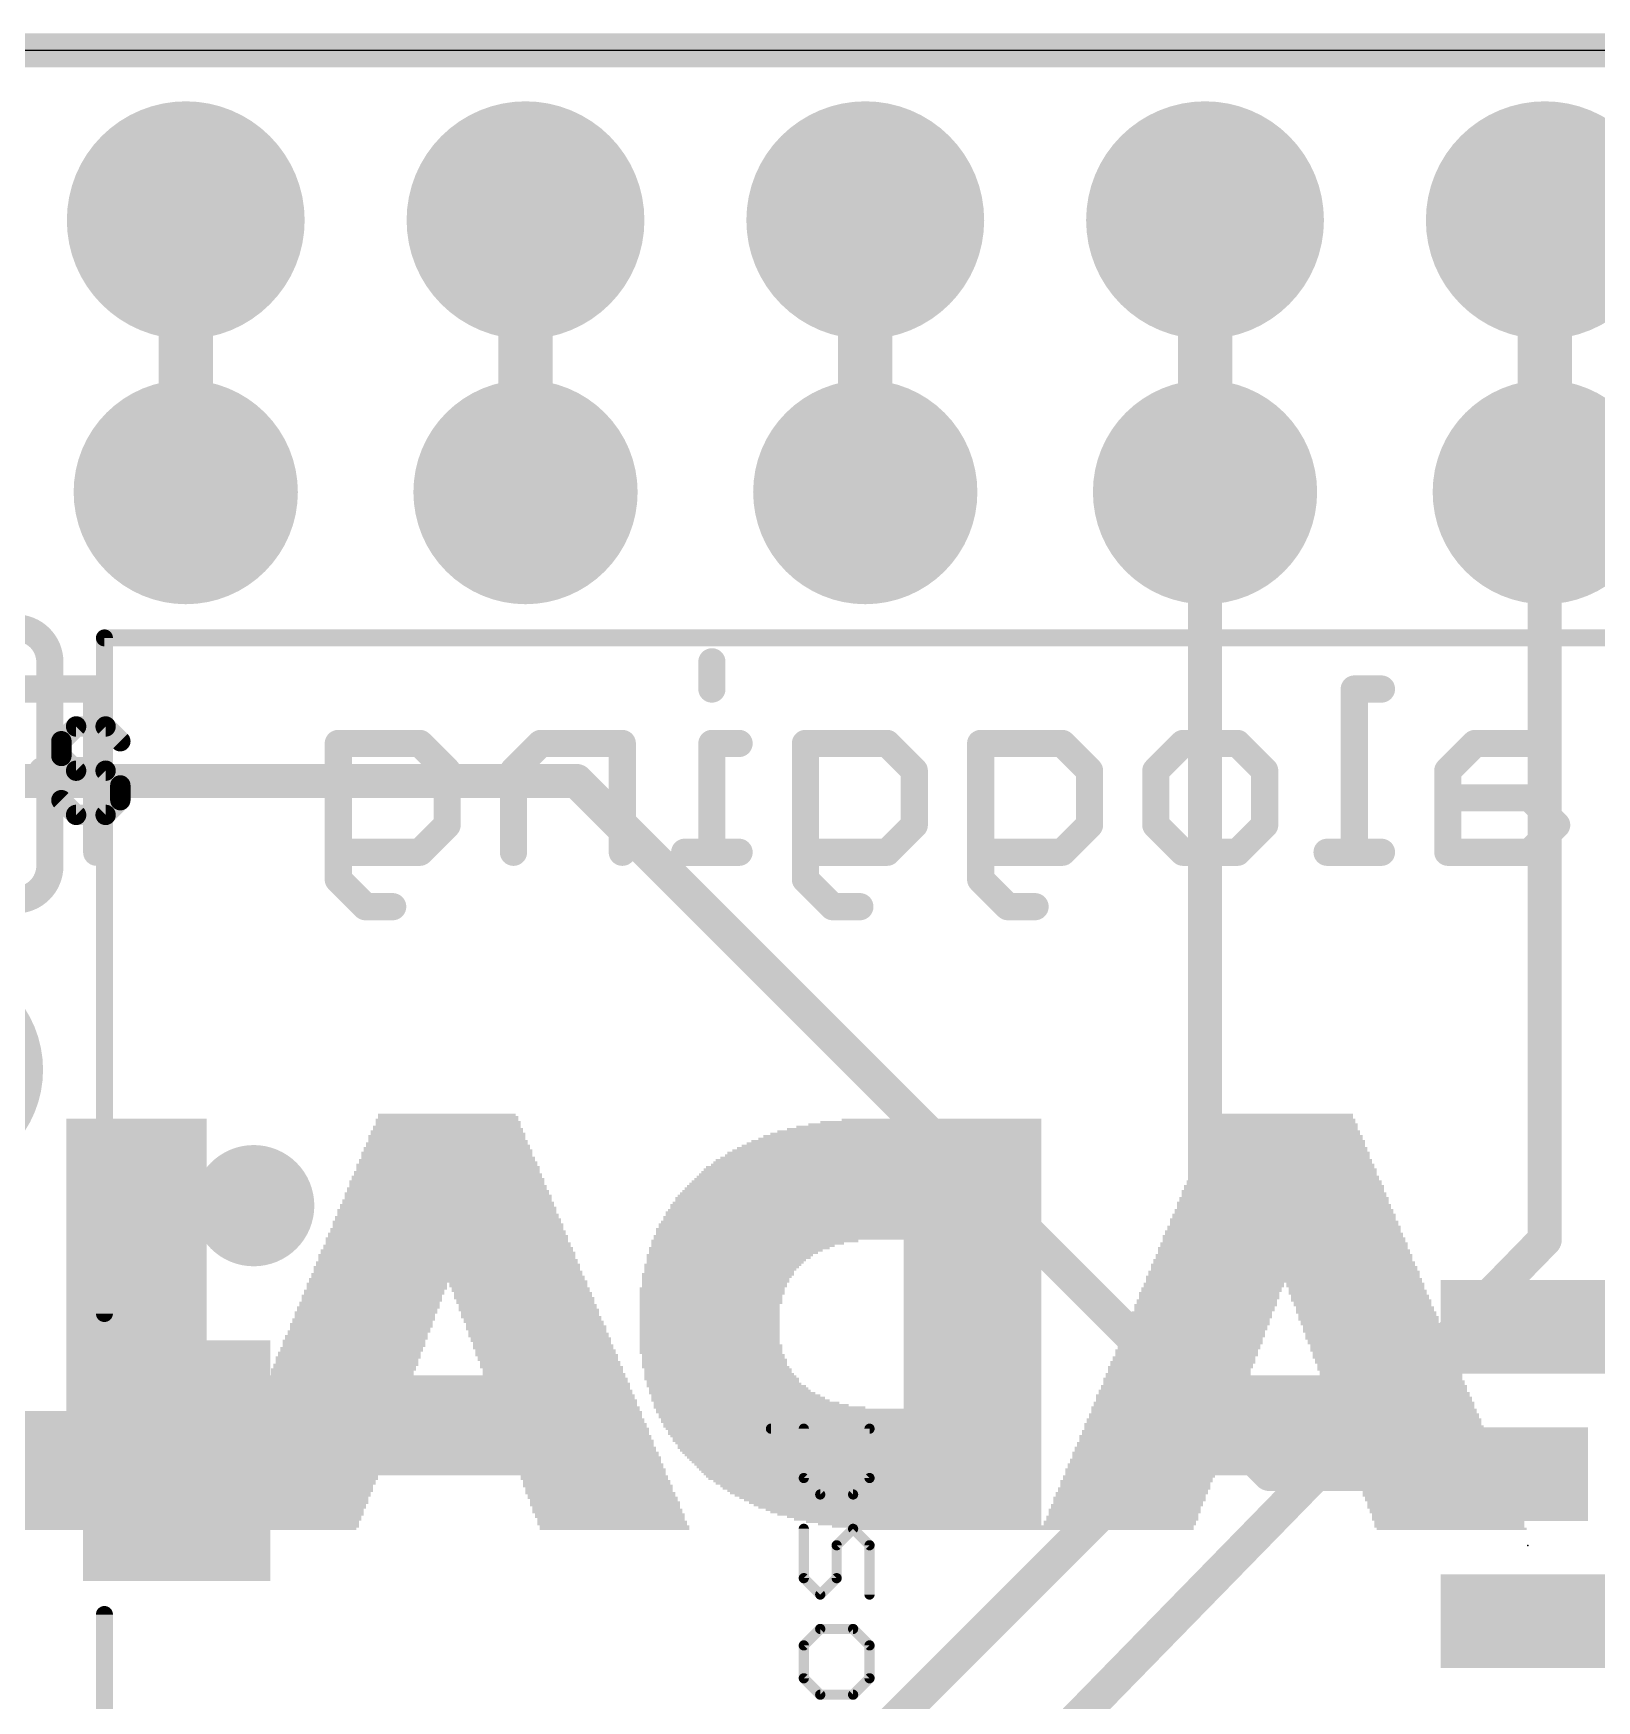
# Model space of a CAD drawing. Extents: x -0.1 to 50.9, y -0.1 to 23.
# Drawn here: x 33.15 to 44.84, y 10.52 to 22.99 of the extents above; entities that cross this region are included whole.
import ezdxf

# ---------------------------------------------------------------- set-up
doc = ezdxf.new("R2010")
doc.units = 0
for name, color, linetype in [('1', 12, 'CONTINUOUS'), ('16', 132, 'CONTINUOUS'), ('17', 110, 'CONTINUOUS'), ('18', 110, 'CONTINUOUS'), ('20', 53, 'CONTINUOUS'), ('21', 40, 'CONTINUOUS'), ('22', 6, 'CONTINUOUS'), ('24', 53, 'CONTINUOUS'), ('25', 253, 'CONTINUOUS'), ('27', 253, 'CONTINUOUS')]:
    doc.layers.add(name, color=color, linetype=linetype)

# ---------------------------------------------------------------- blocks, each defined once
blk = doc.blocks.new('ROUNDP')
at = {"const_width": 0.5}
blk.add_lwpolyline([(0, -0.25, 1), (0, 0.25, 1), (0, -0.25)], format="xyb", dxfattribs=at)
blk = doc.blocks.new('RECT')
blk.add_solid([(-0.5, -0.5), (0.5, -0.5), (-0.5, 0.5), (0.5, 0.5)])
blk = doc.blocks.new('ROUNDV')
at = {"const_width": 0.5}
blk.add_lwpolyline([(0, -0.25, 1), (0, 0.25, 1), (0, -0.25)], format="xyb", dxfattribs=at)

msp = doc.modelspace()

# ---------------------------------------------------------------- linework, layer by layer
at = {"layer": '1'}
for points, const_width in [([(50.8, 22.86), (0, 22.86)], 0.254), ([(34.29, 19.558), (34.29, 21.59)], 0.4064), ([(36.83, 19.558), (36.83, 21.59)], 0.4064), ([(39.37, 19.558), (39.37, 21.59)], 0.4064), ([(41.91, 19.558), (41.91, 21.59)], 0.4064), ([(44.45, 19.558), (44.45, 21.59)], 0.4064), ([(37.211, 17.399), (32.512, 17.399)], 0.254), ([(42.392, 12.218), (37.211, 17.399)], 0.254), ([(44.022, 12.218), (42.392, 12.218)], 0.254), ([(47.948, 11.118), (44.422, 11.118)], 0.254)]:
    msp.add_lwpolyline(points, dxfattribs=dict(at, const_width=const_width))
for points, const_width in [([(34.3916, 21.59, 1), (34.1884, 21.59)], 0.2032), ([(36.9316, 21.59, 1), (36.7284, 21.59)], 0.2032), ([(39.4716, 21.59, 1), (39.2684, 21.59)], 0.2032), ([(42.0116, 21.59, 1), (41.8084, 21.59)], 0.2032), ([(44.5516, 21.59, 1), (44.3484, 21.59)], 0.2032), ([(34.1884, 19.558, 1), (34.3916, 19.558)], 0.2032), ([(36.7284, 19.558, 1), (36.9316, 19.558)], 0.2032), ([(39.2684, 19.558, 1), (39.4716, 19.558)], 0.2032), ([(41.8084, 19.558, 1), (42.0116, 19.558)], 0.2032), ([(44.3484, 19.558, 1), (44.5516, 19.558)], 0.2032), ([(37.2559, 17.4439, 1), (37.1661, 17.3541)], 0.127), ([(37.211, 17.3355, 1), (37.211, 17.4625)], 0.127), ([(42.392, 12.2815, 1), (42.392, 12.1545)], 0.127), ([(44.022, 12.1545, 1), (44.022, 12.2815)], 0.127), ([(42.3471, 12.1731, 1), (42.4369, 12.2629)], 0.127), ([(44.422, 11.1815, 1), (44.422, 11.0545)], 0.127)]:
    msp.add_lwpolyline(points, format="xyb", dxfattribs=dict(at, const_width=const_width))
at = {"layer": '16', "const_width": 0.254}
for points in [[(50.8, 22.86), (0, 22.86)], [(41.91, 12.7), (41.91, 21.59)], [(44.45, 13.97), (44.45, 21.59)], [(39.116, 8.509), (44.45, 13.97)], [(38.862, 9.652), (41.91, 12.7)]]:
    msp.add_lwpolyline(points, dxfattribs=at)
at = {"layer": '16', "const_width": 0.127}
for points in [[(41.9735, 21.59, 1), (41.8465, 21.59)], [(44.5135, 21.59, 1), (44.3865, 21.59)], [(44.4954, 13.9256, 1), (44.4046, 14.0144)], [(44.3865, 13.97, 1), (44.5135, 13.97)], [(41.8465, 12.7, 1), (41.9735, 12.7)], [(41.9549, 12.6551, 1), (41.8651, 12.7449)]]:
    msp.add_lwpolyline(points, format="xyb", dxfattribs=at)
at = {"layer": '20'}
msp.add_line((48.26, 22.86), (2.54, 22.86), dxfattribs=at)
at = {"layer": '21'}
for points, const_width in [([(33.274, 18.288, 0.4142), (33.02, 18.542)], 0.2032), ([(33.7138, 18.468, 1), (33.6502, 18.468)], 0.0635), ([(33.682, 18.4997, 1), (33.682, 18.4363)], 0.0635), ([(33.3248, 18.288, 1), (33.2232, 18.288)], 0.1016), ([(33.2232, 18.288, 1), (33.3248, 18.288)], 0.1016), ([(33.02, 16.51, 0.4142), (33.274, 16.764)], 0.2032), ([(33.3248, 16.764, 1), (33.2232, 16.764)], 0.1016), ([(33.2232, 16.764, 1), (33.3248, 16.764)], 0.1016), ([(33.6502, 13.418, 1), (33.7138, 13.418)], 0.0635), ([(33.7138, 11.168, 1), (33.6502, 11.168)], 0.0635)]:
    msp.add_lwpolyline(points, format="xyb", dxfattribs=dict(at, const_width=const_width))
for points, const_width in [([(33.682, 13.418), (33.682, 18.468)], 0.127), ([(33.682, 18.468), (47.032, 18.468)], 0.127), ([(33.274, 16.764), (33.274, 18.288)], 0.2032), ([(33.682, 7.468), (33.682, 11.168)], 0.127)]:
    msp.add_lwpolyline(points, dxfattribs=dict(at, const_width=const_width))
at = {"layer": '22', "const_width": 0.2032}
for points in [[(38.2234, 18.2892), (38.2234, 18.0858)], [(33.6244, 18.0858), (32.8109, 18.0858)], [(33.6244, 16.8656), (33.6244, 18.0858)], [(43.2291, 18.0858), (43.0257, 18.0858)], [(43.0257, 18.0858), (43.0257, 16.8656)], [(35.4304, 16.6622), (35.4304, 17.6791)], [(35.4304, 17.6791), (36.0405, 17.6791)], [(36.0405, 17.6791), (36.2439, 17.4757)], [(36.9435, 17.6791), (36.7401, 17.4757)], [(37.5536, 17.6791), (36.9435, 17.6791)], [(37.5536, 16.8656), (37.5536, 17.6791)], [(38.4267, 17.6791), (38.2234, 17.6791)], [(38.2234, 17.6791), (38.2234, 16.8656)], [(38.923, 16.6622), (38.923, 17.6791)], [(38.923, 17.6791), (39.5331, 17.6791)], [(39.5331, 17.6791), (39.7365, 17.4757)], [(40.2327, 16.6622), (40.2327, 17.6791)], [(40.2327, 17.6791), (40.8428, 17.6791)], [(40.8428, 17.6791), (41.0462, 17.4757)], [(41.5424, 17.4757), (41.7458, 17.6791)], [(41.7458, 17.6791), (42.1526, 17.6791)], [(42.1526, 17.6791), (42.3559, 17.4757)], [(43.9287, 17.6791), (43.7253, 17.4757)], [(44.3354, 17.6791), (43.9287, 17.6791)], [(33.6244, 17.4757), (33.2177, 17.4757)], [(36.2439, 17.4757), (36.2439, 17.069)], [(36.7401, 17.4757), (36.7401, 16.8656)], [(39.7365, 17.4757), (39.7365, 17.069)], [(41.0462, 17.4757), (41.0462, 17.069)], [(41.5424, 17.069), (41.5424, 17.4757)], [(42.3559, 17.4757), (42.3559, 17.069)], [(43.7253, 17.4757), (43.7253, 16.8656)], [(44.3354, 17.2723), (43.7253, 17.2723)], [(44.5388, 17.069), (44.3354, 17.2723)], [(36.2439, 17.069), (36.0405, 16.8656)], [(39.7365, 17.069), (39.5331, 16.8656)], [(41.0462, 17.069), (40.8428, 16.8656)], [(41.7458, 16.8656), (41.5424, 17.069)], [(42.3559, 17.069), (42.1526, 16.8656)], [(44.3354, 16.8656), (44.5388, 17.069)], [(36.0405, 16.8656), (35.4304, 16.8656)], [(38.4267, 16.8656), (38.02, 16.8656)], [(39.5331, 16.8656), (38.923, 16.8656)], [(40.8428, 16.8656), (40.2327, 16.8656)], [(42.1526, 16.8656), (41.7458, 16.8656)], [(43.2291, 16.8656), (42.8223, 16.8656)], [(43.7253, 16.8656), (44.3354, 16.8656)], [(35.6338, 16.4589), (35.4304, 16.6622)], [(39.1264, 16.4589), (38.923, 16.6622)], [(40.4361, 16.4589), (40.2327, 16.6622)], [(35.8371, 16.4589), (35.6338, 16.4589)], [(39.3297, 16.4589), (39.1264, 16.4589)], [(40.6395, 16.4589), (40.4361, 16.4589)]]:
    msp.add_lwpolyline(points, dxfattribs=at)
at = {"layer": '22', "const_width": 0.1016}
for points in [[(38.2742, 18.2892, 1), (38.1726, 18.2892)], [(33.6752, 18.0858, 1), (33.5736, 18.0858)], [(33.6244, 18.035, 1), (33.6244, 18.1366)], [(38.1726, 18.0858, 1), (38.2742, 18.0858)], [(43.0257, 18.1366, 1), (43.0257, 18.035)], [(43.0765, 18.0858, 1), (42.9749, 18.0858)], [(43.2291, 18.035, 1), (43.2291, 18.1366)], [(35.4812, 17.6791, 1), (35.3796, 17.6791)], [(35.4304, 17.7299, 1), (35.4304, 17.6283)], [(36.0764, 17.715, 1), (36.0046, 17.6432)], [(36.0405, 17.6283, 1), (36.0405, 17.7299)], [(36.9435, 17.7299, 1), (36.9435, 17.6283)], [(36.9794, 17.6432, 1), (36.9076, 17.715)], [(37.6044, 17.6791, 1), (37.5028, 17.6791)], [(37.5536, 17.6283, 1), (37.5536, 17.7299)], [(38.2234, 17.7299, 1), (38.2234, 17.6283)], [(38.2742, 17.6791, 1), (38.1726, 17.6791)], [(38.4267, 17.6283, 1), (38.4267, 17.7299)], [(38.9738, 17.6791, 1), (38.8722, 17.6791)], [(38.923, 17.7299, 1), (38.923, 17.6283)], [(39.569, 17.715, 1), (39.4972, 17.6432)], [(39.5331, 17.6283, 1), (39.5331, 17.7299)], [(40.2835, 17.6791, 1), (40.1819, 17.6791)], [(40.2327, 17.7299, 1), (40.2327, 17.6283)], [(40.8787, 17.715, 1), (40.8069, 17.6432)], [(40.8428, 17.6283, 1), (40.8428, 17.7299)], [(41.7458, 17.7299, 1), (41.7458, 17.6283)], [(41.7817, 17.6432, 1), (41.7099, 17.715)], [(42.1885, 17.715, 1), (42.1166, 17.6432)], [(42.1526, 17.6283, 1), (42.1526, 17.7299)], [(43.9287, 17.7299, 1), (43.9287, 17.6283)], [(43.9646, 17.6432, 1), (43.8928, 17.715)], [(44.3354, 17.6283, 1), (44.3354, 17.7299)], [(33.2177, 17.5265, 1), (33.2177, 17.4249)], [(33.6244, 17.4249, 1), (33.6244, 17.5265)], [(36.2947, 17.4757, 1), (36.1931, 17.4757)], [(36.7909, 17.4757, 1), (36.6893, 17.4757)], [(39.7873, 17.4757, 1), (39.6857, 17.4757)], [(41.097, 17.4757, 1), (40.9954, 17.4757)], [(41.5932, 17.4757, 1), (41.4916, 17.4757)], [(42.4067, 17.4757, 1), (42.3051, 17.4757)], [(43.7761, 17.4757, 1), (43.6745, 17.4757)], [(36.208, 17.4398, 1), (36.2798, 17.5116)], [(36.7042, 17.5116, 1), (36.776, 17.4398)], [(39.7006, 17.4398, 1), (39.7724, 17.5116)], [(41.0103, 17.4398, 1), (41.0821, 17.5116)], [(41.5065, 17.5116, 1), (41.5784, 17.4398)], [(42.32, 17.4398, 1), (42.3918, 17.5116)], [(43.6894, 17.5116, 1), (43.7612, 17.4398)], [(43.7253, 17.3231, 1), (43.7253, 17.2215)], [(44.3713, 17.3083, 1), (44.2995, 17.2364)], [(44.3354, 17.2215, 1), (44.3354, 17.3231)], [(36.1931, 17.069, 1), (36.2947, 17.069)], [(36.2798, 17.0331, 1), (36.208, 17.1049)], [(39.6857, 17.069, 1), (39.7873, 17.069)], [(39.7724, 17.0331, 1), (39.7006, 17.1049)], [(40.9954, 17.069, 1), (41.097, 17.069)], [(41.0821, 17.0331, 1), (41.0103, 17.1049)], [(41.5784, 17.1049, 1), (41.5065, 17.0331)], [(41.4916, 17.069, 1), (41.5932, 17.069)], [(42.3051, 17.069, 1), (42.4067, 17.069)], [(42.3918, 17.0331, 1), (42.32, 17.1049)], [(44.5747, 17.0331, 1), (44.5029, 17.1049)], [(44.5029, 17.0331, 1), (44.5747, 17.1049)], [(35.4304, 16.9164, 1), (35.4304, 16.8148)], [(36.0046, 16.9015, 1), (36.0764, 16.8297)], [(36.0405, 16.8148, 1), (36.0405, 16.9164)], [(38.02, 16.9164, 1), (38.02, 16.8148)], [(38.4267, 16.8148, 1), (38.4267, 16.9164)], [(38.923, 16.9164, 1), (38.923, 16.8148)], [(39.4972, 16.9015, 1), (39.569, 16.8297)], [(39.5331, 16.8148, 1), (39.5331, 16.9164)], [(40.2327, 16.9164, 1), (40.2327, 16.8148)], [(40.8069, 16.9015, 1), (40.8787, 16.8297)], [(40.8428, 16.8148, 1), (40.8428, 16.9164)], [(41.7458, 16.9164, 1), (41.7458, 16.8148)], [(41.7099, 16.8297, 1), (41.7817, 16.9015)], [(42.1166, 16.9015, 1), (42.1885, 16.8297)], [(42.1526, 16.8148, 1), (42.1526, 16.9164)], [(42.8223, 16.9164, 1), (42.8223, 16.8148)], [(43.2291, 16.8148, 1), (43.2291, 16.9164)], [(43.7253, 16.9164, 1), (43.7253, 16.8148)], [(44.2995, 16.9015, 1), (44.3713, 16.8297)], [(44.3354, 16.8148, 1), (44.3354, 16.9164)], [(33.5736, 16.8656, 1), (33.6752, 16.8656)], [(36.6893, 16.8656, 1), (36.7909, 16.8656)], [(37.5028, 16.8656, 1), (37.6044, 16.8656)], [(38.1726, 16.8656, 1), (38.2742, 16.8656)], [(42.9749, 16.8656, 1), (43.0765, 16.8656)], [(43.6745, 16.8656, 1), (43.7761, 16.8656)], [(35.4663, 16.6981, 1), (35.3945, 16.6263)], [(35.3796, 16.6622, 1), (35.4812, 16.6622)], [(38.9589, 16.6981, 1), (38.8871, 16.6263)], [(38.8722, 16.6622, 1), (38.9738, 16.6622)], [(40.2686, 16.6981, 1), (40.1968, 16.6263)], [(40.1819, 16.6622, 1), (40.2835, 16.6622)], [(35.6338, 16.5097, 1), (35.6338, 16.4081)], [(35.5978, 16.4229, 1), (35.6697, 16.4948)], [(35.8371, 16.4081, 1), (35.8371, 16.5097)], [(39.1264, 16.5097, 1), (39.1264, 16.4081)], [(39.0904, 16.4229, 1), (39.1623, 16.4948)], [(39.3297, 16.4081, 1), (39.3297, 16.5097)], [(40.4361, 16.5097, 1), (40.4361, 16.4081)], [(40.4002, 16.4229, 1), (40.472, 16.4948)], [(40.6395, 16.4081, 1), (40.6395, 16.5097)]]:
    msp.add_lwpolyline(points, format="xyb", dxfattribs=at)
at = {"layer": '24'}
msp.add_point((44.323, 11.684), dxfattribs=at)
at = {"layer": '25', "const_width": 0.1524}
for points in [[(33.4704, 17.806), (33.3602, 17.6958)], [(33.6907, 17.806), (33.4704, 17.806)], [(33.8009, 17.6958), (33.6907, 17.806)], [(33.3602, 17.6958), (33.3602, 17.5856)], [(33.3602, 17.5856), (33.4704, 17.4755)], [(33.4704, 17.4755), (33.6907, 17.4755)], [(33.6907, 17.4755), (33.8009, 17.3653)], [(33.4704, 17.145), (33.3602, 17.2552)], [(33.8009, 17.2552), (33.6907, 17.145)], [(33.8009, 17.3653), (33.8009, 17.2552)], [(33.6907, 17.145), (33.4704, 17.145)]]:
    msp.add_lwpolyline(points, dxfattribs=at)
at = {"layer": '25', "const_width": 0.0762}
for points in [[(33.4704, 17.8441, 1), (33.4704, 17.7679)], [(33.4973, 17.779, 1), (33.4435, 17.8329)], [(33.7177, 17.8329, 1), (33.6638, 17.779)], [(33.6907, 17.7679, 1), (33.6907, 17.8441)], [(33.3983, 17.6958, 1), (33.3221, 17.6958)], [(33.3333, 17.7227, 1), (33.3872, 17.6689)], [(33.7739, 17.6689, 1), (33.8278, 17.7227)], [(33.3872, 17.6126, 1), (33.3333, 17.5587)], [(33.3221, 17.5856, 1), (33.3983, 17.5856)], [(33.4704, 17.5136, 1), (33.4704, 17.4374)], [(33.4435, 17.4485, 1), (33.4973, 17.5024)], [(33.7177, 17.5024, 1), (33.6638, 17.4485)], [(33.6907, 17.4374, 1), (33.6907, 17.5136)], [(33.3872, 17.2821, 1), (33.3333, 17.2282)], [(33.839, 17.3653, 1), (33.7628, 17.3653)], [(33.7739, 17.3384, 1), (33.8278, 17.3923)], [(33.8278, 17.2282, 1), (33.7739, 17.2821)], [(33.4704, 17.1831, 1), (33.4704, 17.1069)], [(33.4435, 17.1181, 1), (33.4973, 17.1719)], [(33.6638, 17.1719, 1), (33.7177, 17.1181)], [(33.6907, 17.1069, 1), (33.6907, 17.1831)], [(33.7628, 17.2552, 1), (33.839, 17.2552)]]:
    msp.add_lwpolyline(points, format="xyb", dxfattribs=at)
at = {"layer": '27', "const_width": 0.0762}
for points in [[(38.6647, 12.5569), (39.4019, 12.5569)], [(38.9104, 12.1883), (38.9104, 12.5569)], [(39.4019, 12.5569), (39.4019, 12.1883)], [(39.0333, 12.0654), (38.9104, 12.1883)], [(39.4019, 12.1883), (39.279, 12.0654)], [(39.279, 12.0654), (39.0333, 12.0654)], [(38.9104, 11.4398), (38.9104, 11.8085)], [(39.279, 11.8085), (39.1562, 11.6856)], [(39.4019, 11.6856), (39.279, 11.8085)], [(39.1562, 11.6856), (39.1562, 11.4398)], [(39.4019, 11.317), (39.4019, 11.6856)], [(39.0333, 11.317), (38.9104, 11.4398)], [(39.1562, 11.4398), (39.0333, 11.317)], [(39.0333, 11.06), (38.9104, 10.9372)], [(39.279, 11.06), (39.0333, 11.06)], [(39.4019, 10.9372), (39.279, 11.06)], [(38.9104, 10.9372), (38.9104, 10.6914)], [(39.4019, 10.6914), (39.4019, 10.9372)], [(38.9104, 10.6914), (39.0333, 10.5686)], [(39.279, 10.5686), (39.4019, 10.6914)], [(39.0333, 10.5686), (39.279, 10.5686)]]:
    msp.add_lwpolyline(points, dxfattribs=at)
at = {"layer": '27', "const_width": 0.0381}
for points in [[(38.6647, 12.5759, 1), (38.6647, 12.5378)], [(38.9295, 12.5569, 1), (38.8914, 12.5569)], [(39.421, 12.5569, 1), (39.3829, 12.5569)], [(39.4019, 12.5378, 1), (39.4019, 12.5759)], [(38.9239, 12.2017, 1), (38.8969, 12.1748)], [(39.4154, 12.1748, 1), (39.3884, 12.2017)], [(38.8914, 12.1883, 1), (38.9295, 12.1883)], [(39.0333, 12.0844, 1), (39.0333, 12.0463)], [(39.0198, 12.0519, 1), (39.0468, 12.0789)], [(39.2656, 12.0789, 1), (39.2925, 12.0519)], [(39.279, 12.0463, 1), (39.279, 12.0844)], [(39.3829, 12.1883, 1), (39.421, 12.1883)], [(38.9295, 11.8085, 1), (38.8914, 11.8085)], [(39.2925, 11.8219, 1), (39.2656, 11.795)], [(39.2925, 11.795, 1), (39.2656, 11.8219)], [(39.1752, 11.6856, 1), (39.1371, 11.6856)], [(39.1427, 11.6991, 1), (39.1696, 11.6721)], [(39.421, 11.6856, 1), (39.3829, 11.6856)], [(39.3884, 11.6721, 1), (39.4154, 11.6991)], [(38.9239, 11.4533, 1), (38.8969, 11.4264)], [(39.1696, 11.4264, 1), (39.1427, 11.4533)], [(38.8914, 11.4398, 1), (38.9295, 11.4398)], [(39.0198, 11.3304, 1), (39.0468, 11.3035)], [(39.0198, 11.3035, 1), (39.0468, 11.3304)], [(39.1371, 11.4398, 1), (39.1752, 11.4398)], [(39.3829, 11.317, 1), (39.421, 11.317)], [(39.0333, 11.0791, 1), (39.0333, 11.041)], [(39.0468, 11.0466, 1), (39.0198, 11.0735)], [(39.2925, 11.0735, 1), (39.2656, 11.0466)], [(39.279, 11.041, 1), (39.279, 11.0791)], [(38.9295, 10.9372, 1), (38.8914, 10.9372)], [(38.8969, 10.9506, 1), (38.9239, 10.9237)], [(39.421, 10.9372, 1), (39.3829, 10.9372)], [(39.3884, 10.9237, 1), (39.4154, 10.9506)], [(38.9239, 10.7049, 1), (38.8969, 10.678)], [(39.4154, 10.678, 1), (39.3884, 10.7049)], [(38.8914, 10.6914, 1), (38.9295, 10.6914)], [(39.0333, 10.5876, 1), (39.0333, 10.5495)], [(39.0198, 10.5551, 1), (39.0468, 10.582)], [(39.2656, 10.582, 1), (39.2925, 10.5551)], [(39.279, 10.5495, 1), (39.279, 10.5876)], [(39.3829, 10.6914, 1), (39.421, 10.6914)]]:
    msp.add_lwpolyline(points, format="xyb", dxfattribs=at)

# ---------------------------------------------------------------- block references
at = {"layer": '1'}
for p, xscale, yscale, rotation in [((44.422, 13.318), 0.7, 1.5, 90), ((34.222, 12.318), 1.4, 1.8, 180), ((44.022, 12.218), 0.7, 1.5, 90), ((44.422, 11.118), 0.7, 1.5, 90)]:
    msp.add_blockref('RECT', p, dxfattribs=dict(at, xscale=xscale, yscale=yscale, rotation=rotation))
at = {"layer": '17', "xscale": 1.778, "yscale": 1.778}
for p in [(34.29, 21.59), (34.29, 21.59), (36.83, 21.59), (36.83, 21.59), (39.37, 21.59), (39.37, 21.59), (41.91, 21.59), (41.91, 21.59), (44.45, 21.59), (44.45, 21.59)]:
    msp.add_blockref('ROUNDP', p, dxfattribs=at)
at = {"layer": '17', "xscale": 1.6764, "yscale": 1.6764, "rotation": 90}
for p in [(34.29, 19.558), (34.29, 19.558), (36.83, 19.558), (36.83, 19.558), (39.37, 19.558), (39.37, 19.558), (41.91, 19.558), (41.91, 19.558), (44.45, 19.558), (44.45, 19.558), (32.385, 15.24), (32.385, 15.24)]:
    msp.add_blockref('ROUNDP', p, dxfattribs=at)
at = {"layer": '18', "xscale": 0.9064, "yscale": 0.9064}
msp.add_blockref('ROUNDV', (34.798, 14.224), dxfattribs=at)
msp.add_blockref('ROUNDV', (34.798, 14.224), dxfattribs=at)
at = {"layer": '22', "yscale": 0.0178, "rotation": 180}
for p, xscale in [((33.9217, 14.8666), 1.049), ((33.9217, 14.8488), 1.049), ((33.9217, 14.8311), 1.049), ((36.242, 14.8666), 1.0668), ((36.2509, 14.8488), 1.0846), ((36.2509, 14.8311), 1.0846), ((36.242, 14.9022), 1.0312), ((36.2509, 14.8844), 1.049), ((39.8158, 14.8311), 1.7424), ((39.8602, 14.8488), 1.6535), ((39.9402, 14.8666), 1.4935), ((42.5006, 14.8311), 1.1024), ((42.4917, 14.8844), 1.049), ((42.5006, 14.8666), 1.0668), ((42.5006, 14.8488), 1.0668), ((42.5006, 14.9022), 1.0312), ((33.9217, 14.8133), 1.049), ((33.9217, 14.7955), 1.049), ((33.9217, 14.7777), 1.049), ((33.9217, 14.7599), 1.049), ((33.9217, 14.7422), 1.049), ((33.9217, 14.7244), 1.049), ((33.9217, 14.7066), 1.049), ((36.242, 14.7422), 1.1735), ((36.242, 14.7244), 1.1735), ((36.2509, 14.7066), 1.1913), ((36.242, 14.7777), 1.1379), ((36.2509, 14.7599), 1.1557), ((36.242, 14.8133), 1.1024), ((36.2509, 14.7955), 1.1201), ((39.6024, 14.7066), 2.1692), ((39.6291, 14.7244), 2.1158), ((39.6469, 14.7422), 2.0803), ((39.6735, 14.7599), 2.0269), ((39.7002, 14.7777), 1.9736), ((39.7358, 14.7955), 1.9025), ((39.7713, 14.8133), 1.8313), ((42.5006, 14.7066), 1.209), ((42.5006, 14.7422), 1.1735), ((42.5006, 14.7244), 1.1735), ((42.4917, 14.7599), 1.1557), ((42.5006, 14.7777), 1.1379), ((42.4917, 14.7955), 1.1201), ((42.5006, 14.8133), 1.1024), ((33.9217, 14.6888), 1.049), ((33.9217, 14.671), 1.049), ((33.9217, 14.6533), 1.049), ((33.9217, 14.6355), 1.049), ((33.9217, 14.6177), 1.049), ((33.9217, 14.5999), 1.049), ((33.9217, 14.5821), 1.049), ((36.242, 14.6177), 1.2802), ((36.242, 14.5999), 1.2802), ((36.2509, 14.5821), 1.2979), ((36.242, 14.6533), 1.2446), ((36.2509, 14.6355), 1.2624), ((36.242, 14.6888), 1.209), ((36.2509, 14.671), 1.2268), ((39.4868, 14.5821), 2.4003), ((39.5046, 14.5999), 2.3647), ((39.5135, 14.6177), 2.347), ((39.5313, 14.6355), 2.3114), ((39.5491, 14.6533), 2.2758), ((39.5669, 14.671), 2.2403), ((39.5846, 14.6888), 2.2047), ((42.4917, 14.5821), 1.2979), ((42.5006, 14.6177), 1.2802), ((42.5006, 14.5999), 1.2802), ((42.4917, 14.671), 1.2268), ((42.5006, 14.6533), 1.2446), ((42.5006, 14.6355), 1.2446), ((42.5006, 14.6888), 1.209), ((33.9217, 14.5644), 1.049), ((33.9217, 14.5466), 1.049), ((33.9217, 14.5288), 1.049), ((33.9217, 14.511), 1.049), ((33.9217, 14.4932), 1.049), ((33.9217, 14.4755), 1.049), ((33.9217, 14.4577), 1.049), ((36.242, 14.4755), 1.3868), ((36.2509, 14.4577), 1.4046), ((36.242, 14.5288), 1.3513), ((36.2509, 14.511), 1.3691), ((36.2509, 14.4932), 1.3691), ((36.242, 14.5644), 1.3157), ((36.2509, 14.5466), 1.3335), ((39.4068, 14.4577), 2.5603), ((39.4157, 14.4755), 2.5425), ((39.4246, 14.4932), 2.5248), ((39.4335, 14.511), 2.507), ((39.4513, 14.5288), 2.4714), ((39.4602, 14.5466), 2.4536), ((39.4691, 14.5644), 2.4359), ((42.4917, 14.4577), 1.4046), ((42.5006, 14.4932), 1.3868), ((42.5006, 14.4755), 1.3868), ((42.4917, 14.5466), 1.3335), ((42.5006, 14.5288), 1.3513), ((42.5006, 14.511), 1.3513), ((42.5006, 14.5644), 1.3157), ((33.9217, 14.4399), 1.049), ((33.9217, 14.4221), 1.049), ((33.9217, 14.4043), 1.049), ((33.9217, 14.3866), 1.049), ((33.9217, 14.3688), 1.049), ((33.9217, 14.351), 1.049), ((33.9217, 14.3332), 1.049), ((36.242, 14.351), 1.4935), ((36.2509, 14.3332), 1.5113), ((36.242, 14.4043), 1.458), ((36.242, 14.3866), 1.458), ((36.2509, 14.3688), 1.4757), ((36.242, 14.4399), 1.4224), ((36.2509, 14.4221), 1.4402), ((39.3446, 14.3332), 2.6848), ((39.3535, 14.351), 2.667), ((39.3624, 14.3688), 2.6492), ((39.3713, 14.3866), 2.6314), ((39.3802, 14.4043), 2.6137), ((39.3891, 14.4221), 2.5959), ((39.3979, 14.4399), 2.5781), ((42.4917, 14.3332), 1.5113), ((42.5006, 14.3688), 1.4935), ((42.5006, 14.351), 1.4935), ((42.5006, 14.4043), 1.458), ((42.5006, 14.3866), 1.458), ((42.5006, 14.4399), 1.4224), ((42.5006, 14.4221), 1.4224), ((33.9217, 14.3154), 1.049), ((33.9217, 14.2977), 1.049), ((33.9217, 14.2799), 1.049), ((33.9217, 14.2621), 1.049), ((33.9217, 14.2443), 1.049), ((33.9217, 14.2265), 1.049), ((33.9217, 14.2088), 1.049), ((36.242, 14.2265), 1.6002), ((36.2509, 14.2088), 1.618), ((36.242, 14.2621), 1.5646), ((36.2509, 14.2443), 1.5824), ((36.242, 14.3154), 1.5291), ((36.2509, 14.2977), 1.5469), ((36.2509, 14.2799), 1.5469), ((39.3002, 14.2265), 2.7737), ((39.3002, 14.2088), 2.7737), ((39.309, 14.2443), 2.7559), ((39.3179, 14.2799), 2.7381), ((39.3179, 14.2621), 2.7381), ((39.3268, 14.2977), 2.7203), ((39.3357, 14.3154), 2.7026), ((42.4917, 14.2443), 1.5824), ((42.5006, 14.2265), 1.6002), ((42.5006, 14.2088), 1.6002), ((42.5006, 14.2799), 1.5646), ((42.5006, 14.2621), 1.5646), ((42.5006, 14.3154), 1.5291), ((42.5006, 14.2977), 1.5291), ((33.9217, 14.191), 1.049), ((33.9217, 14.1732), 1.049), ((33.9217, 14.1554), 1.049), ((33.9217, 14.1376), 1.049), ((33.9217, 14.1199), 1.049), ((33.9217, 14.1021), 1.049), ((33.9217, 14.0843), 1.049), ((36.242, 14.1021), 1.7069), ((36.2509, 14.0843), 1.7247), ((36.242, 14.1376), 1.6713), ((36.2509, 14.1199), 1.6891), ((36.242, 14.191), 1.6358), ((36.242, 14.1732), 1.6358), ((36.2509, 14.1554), 1.6535), ((39.2557, 14.0843), 2.8626), ((39.2646, 14.1021), 2.8448), ((39.2735, 14.1376), 2.827), ((39.2735, 14.1199), 2.827), ((39.2824, 14.1732), 2.8092), ((39.2824, 14.1554), 2.8092), ((39.2913, 14.191), 2.7915), ((42.5006, 14.1021), 1.7069), ((42.5006, 14.0843), 1.7069), ((42.4917, 14.1199), 1.6891), ((42.5006, 14.1554), 1.6713), ((42.5006, 14.1376), 1.6713), ((42.5006, 14.191), 1.6358), ((42.5006, 14.1732), 1.6358), ((33.9217, 14.0665), 1.049), ((33.9217, 14.0487), 1.049), ((33.9217, 14.031), 1.049), ((33.9217, 14.0132), 1.049), ((33.9217, 13.9954), 1.049), ((33.9217, 13.9776), 1.049), ((33.9217, 13.9598), 1.049), ((36.242, 13.9776), 1.8136), ((36.242, 13.9598), 1.8136), ((36.242, 14.0132), 1.778), ((36.2509, 13.9954), 1.7958), ((36.242, 14.0487), 1.7424), ((36.2509, 14.031), 1.7602), ((36.2509, 14.0665), 1.7247), ((38.5445, 13.9598), 1.5469), ((39.2379, 13.9954), 2.8981), ((39.2379, 13.9776), 2.8981), ((39.2468, 14.0487), 2.8804), ((39.2468, 14.031), 2.8804), ((39.2468, 14.0132), 2.8804), ((39.2557, 14.0665), 2.8626), ((40.1714, 13.9598), 1.0312), ((42.4917, 13.9954), 1.7958), ((42.5006, 13.9776), 1.8136), ((42.5006, 13.9598), 1.8136), ((42.4917, 14.031), 1.7602), ((42.5006, 14.0132), 1.778), ((42.5006, 14.0665), 1.7424), ((42.5006, 14.0487), 1.7424), ((33.9217, 13.9421), 1.049), ((33.9217, 13.9243), 1.049), ((33.9217, 13.9065), 1.049), ((33.9217, 13.8887), 1.049), ((33.9217, 13.8709), 1.049), ((33.9217, 13.8532), 1.049), ((33.9217, 13.8354), 1.049), ((36.242, 13.8532), 1.9202), ((36.242, 13.8354), 1.9202), ((36.242, 13.8887), 1.8847), ((36.2509, 13.8709), 1.9025), ((36.242, 13.9243), 1.8491), ((36.2509, 13.9065), 1.8669), ((36.2509, 13.9421), 1.8313), ((38.3578, 13.8532), 1.2446), ((38.3489, 13.8354), 1.2268), ((38.4289, 13.9065), 1.3513), ((38.4023, 13.8887), 1.2979), ((38.3845, 13.8709), 1.2624), ((38.4556, 13.9243), 1.3691), ((38.4912, 13.9421), 1.4402), ((40.1714, 13.9421), 1.0312), ((40.1714, 13.9243), 1.0312), ((40.1714, 13.9065), 1.0312), ((40.1714, 13.8887), 1.0312), ((40.1714, 13.8709), 1.0312), ((40.1714, 13.8532), 1.0312), ((40.1714, 13.8354), 1.0312), ((42.5006, 13.8532), 1.9202), ((42.5006, 13.8354), 1.9202), ((42.4917, 13.9065), 1.8669), ((42.5006, 13.8887), 1.8847), ((42.5006, 13.8709), 1.8847), ((42.5006, 13.9421), 1.8491), ((42.5006, 13.9243), 1.8491), ((33.9217, 13.8176), 1.049), ((33.9217, 13.7998), 1.049), ((33.9217, 13.782), 1.049), ((33.9217, 13.7643), 1.049), ((33.9217, 13.7465), 1.049), ((33.9217, 13.7287), 1.049), ((33.9217, 13.7109), 1.049), ((36.242, 13.7109), 2.0269), ((36.242, 13.7643), 1.9914), ((36.242, 13.7465), 1.9914), ((36.2509, 13.7287), 2.0091), ((36.242, 13.7998), 1.9558), ((36.2509, 13.782), 1.9736), ((36.2509, 13.8176), 1.938), ((38.2689, 13.7109), 1.1379), ((38.3045, 13.782), 1.1735), ((38.2956, 13.7643), 1.1557), ((38.2867, 13.7465), 1.1379), ((38.2778, 13.7287), 1.1201), ((38.3311, 13.8176), 1.1913), ((38.3223, 13.7998), 1.1735), ((40.1714, 13.8176), 1.0312), ((40.1714, 13.7998), 1.0312), ((40.1714, 13.782), 1.0312), ((40.1714, 13.7643), 1.0312), ((40.1714, 13.7465), 1.0312), ((40.1714, 13.7287), 1.0312), ((40.1714, 13.7109), 1.0312), ((42.5006, 13.7287), 2.0269), ((42.5006, 13.7109), 2.0269), ((42.4917, 13.782), 1.9736), ((42.5006, 13.7643), 1.9914), ((42.5006, 13.7465), 1.9914), ((42.4917, 13.8176), 1.938), ((42.5006, 13.7998), 1.9558), ((33.9217, 13.6931), 1.049), ((33.9217, 13.6754), 1.049), ((33.9217, 13.6576), 1.049), ((33.9217, 13.6398), 1.049), ((33.9217, 13.622), 1.049), ((33.9217, 13.6042), 1.049), ((33.9217, 13.5865), 1.049), ((35.6997, 13.5865), 1.049), ((35.7175, 13.6398), 1.049), ((35.7175, 13.622), 1.049), ((35.7175, 13.6042), 1.049), ((36.242, 13.6754), 2.0625), ((36.2509, 13.6576), 2.0803), ((36.2509, 13.6931), 2.0447), ((36.7754, 13.6398), 1.0312), ((36.7754, 13.622), 1.0312), ((36.7932, 13.6042), 1.0312), ((36.7932, 13.5865), 1.0312), ((38.2245, 13.6042), 1.0846), ((38.2245, 13.5865), 1.0846), ((38.2511, 13.6754), 1.1024), ((38.2511, 13.6576), 1.1024), ((38.2422, 13.6398), 1.0846), ((38.2422, 13.622), 1.0846), ((38.26, 13.6931), 1.1201), ((40.1714, 13.6931), 1.0312), ((40.1714, 13.6754), 1.0312), ((40.1714, 13.6576), 1.0312), ((40.1714, 13.6398), 1.0312), ((40.1714, 13.622), 1.0312), ((40.1714, 13.6042), 1.0312), ((40.1714, 13.5865), 1.0312), ((41.9583, 13.6042), 1.049), ((41.9583, 13.5865), 1.049), ((41.976, 13.6398), 1.049), ((41.976, 13.622), 1.049), ((42.4917, 13.6931), 2.0447), ((42.5006, 13.6754), 2.0625), ((42.5006, 13.6576), 2.0625), ((43.034, 13.6398), 1.0312), ((43.034, 13.622), 1.0312), ((43.0428, 13.6042), 1.0135), ((43.0517, 13.5865), 1.0312), ((33.9217, 13.5687), 1.049), ((33.9217, 13.5509), 1.049), ((33.9217, 13.5331), 1.049), ((33.9217, 13.5153), 1.049), ((33.9217, 13.4976), 1.049), ((33.9217, 13.4798), 1.049), ((33.9217, 13.462), 1.049), ((35.6553, 13.462), 1.0668), ((35.6641, 13.4976), 1.049), ((35.6641, 13.4798), 1.049), ((35.6819, 13.5509), 1.049), ((35.6819, 13.5331), 1.049), ((35.6819, 13.5153), 1.049), ((35.6997, 13.5687), 1.049), ((36.8109, 13.5687), 1.0312), ((36.8109, 13.5509), 1.0312), ((36.8198, 13.5331), 1.049), ((36.8287, 13.5153), 1.0312), ((36.8287, 13.4976), 1.0312), ((36.8465, 13.4798), 1.0312), ((36.8465, 13.462), 1.0312), ((38.2245, 13.5687), 1.0846), ((38.2156, 13.5509), 1.0668), ((38.2156, 13.5331), 1.0668), ((38.2156, 13.5153), 1.0668), ((38.2156, 13.4976), 1.0668), ((38.2067, 13.4798), 1.049), ((38.2067, 13.462), 1.049), ((40.1714, 13.5687), 1.0312), ((40.1714, 13.5509), 1.0312), ((40.1714, 13.5331), 1.0312), ((40.1714, 13.5153), 1.0312), ((40.1714, 13.4976), 1.0312), ((40.1714, 13.4798), 1.0312), ((40.1714, 13.462), 1.0312), ((41.9138, 13.4798), 1.0668), ((41.9049, 13.462), 1.049), ((41.9227, 13.5153), 1.049), ((41.9227, 13.4976), 1.049), ((41.9405, 13.5687), 1.049), ((41.9405, 13.5509), 1.049), ((41.9405, 13.5331), 1.049), ((43.0517, 13.5687), 1.0312), ((43.0695, 13.5509), 1.0312), ((43.0695, 13.5331), 1.0312), ((43.0784, 13.5153), 1.049), ((43.0873, 13.4976), 1.0312), ((43.0873, 13.4798), 1.0312), ((43.1051, 13.462), 1.0312), ((33.9217, 13.4442), 1.049), ((33.9217, 13.4264), 1.049), ((33.9217, 13.4087), 1.049), ((33.9217, 13.3909), 1.049), ((33.9217, 13.3731), 1.049), ((33.9217, 13.3553), 1.049), ((33.9217, 13.3375), 1.049), ((35.6019, 13.3375), 1.0668), ((35.6197, 13.3731), 1.0668), ((35.6108, 13.3553), 1.049), ((35.6375, 13.4264), 1.0668), ((35.6286, 13.4087), 1.049), ((35.6286, 13.3909), 1.049), ((35.6464, 13.4442), 1.049), ((36.8554, 13.4442), 1.049), ((36.8643, 13.4264), 1.0312), ((36.8643, 13.4087), 1.0312), ((36.8732, 13.3909), 1.049), ((36.8821, 13.3731), 1.0312), ((36.891, 13.3553), 1.049), ((36.8999, 13.3375), 1.0312), ((38.2067, 13.4442), 1.049), ((38.2067, 13.4264), 1.049), ((38.2067, 13.4087), 1.049), ((38.2067, 13.3909), 1.049), ((38.2067, 13.3731), 1.049), ((38.2067, 13.3553), 1.049), ((38.2067, 13.3375), 1.049), ((40.1714, 13.4442), 1.0312), ((40.1714, 13.4264), 1.0312), ((40.1714, 13.4087), 1.0312), ((40.1714, 13.3909), 1.0312), ((40.1714, 13.3731), 1.0312), ((40.1714, 13.3553), 1.0312), ((40.1714, 13.3375), 1.0312), ((41.8605, 13.3553), 1.0668), ((41.8605, 13.3375), 1.0668), ((41.8783, 13.3909), 1.0668), ((41.8694, 13.3731), 1.049), ((41.8871, 13.4264), 1.049), ((41.8871, 13.4087), 1.049), ((41.9049, 13.4442), 1.049), ((43.1051, 13.4442), 1.0312), ((43.114, 13.4264), 1.049), ((43.1228, 13.4087), 1.0312), ((43.1317, 13.3909), 1.049), ((43.1317, 13.3731), 1.049), ((43.1406, 13.3553), 1.0312), ((43.1495, 13.3375), 1.049), ((33.9217, 13.3198), 1.049), ((33.9217, 13.302), 1.049), ((33.9217, 13.2842), 1.049), ((33.9217, 13.2664), 1.049), ((33.9217, 13.2486), 1.049), ((33.9217, 13.2309), 1.049), ((33.9217, 13.2131), 1.049), ((35.5486, 13.2131), 1.0668), ((35.5663, 13.2486), 1.0668), ((35.5663, 13.2309), 1.0668), ((35.5841, 13.2842), 1.0668), ((35.5752, 13.2664), 1.049), ((35.6019, 13.3198), 1.0668), ((35.593, 13.302), 1.049), ((36.9087, 13.3198), 1.049), ((36.9087, 13.302), 1.049), ((36.9176, 13.2842), 1.0312), ((36.9265, 13.2664), 1.049), ((36.9265, 13.2486), 1.049), ((36.9443, 13.2309), 1.049), ((36.9443, 13.2131), 1.049), ((38.2067, 13.3198), 1.049), ((38.2067, 13.302), 1.049), ((38.2067, 13.2842), 1.049), ((38.2067, 13.2664), 1.049), ((38.2067, 13.2486), 1.049), ((38.2067, 13.2309), 1.049), ((38.2067, 13.2131), 1.049), ((40.1714, 13.3198), 1.0312), ((40.1714, 13.302), 1.0312), ((40.1714, 13.2842), 1.0312), ((40.1714, 13.2664), 1.0312), ((40.1714, 13.2486), 1.0312), ((40.1714, 13.2309), 1.0312), ((40.1714, 13.2131), 1.0312), ((41.8071, 13.2309), 1.0668), ((41.8071, 13.2131), 1.0668), ((41.8249, 13.2664), 1.0668), ((41.8249, 13.2486), 1.0668), ((41.8427, 13.302), 1.0668), ((41.8338, 13.2842), 1.049), ((41.8516, 13.3198), 1.049), ((43.1584, 13.3198), 1.0312), ((43.1673, 13.302), 1.049), ((43.1673, 13.2842), 1.049), ((43.1762, 13.2664), 1.0312), ((43.1851, 13.2486), 1.049), ((43.1851, 13.2309), 1.049), ((43.2029, 13.2131), 1.049), ((33.9217, 13.1953), 1.049), ((33.9217, 13.1775), 1.049), ((33.9217, 13.1597), 1.049), ((33.9217, 13.142), 1.049), ((33.9217, 13.1242), 1.049), ((33.9217, 13.1064), 1.049), ((33.9217, 13.0886), 1.049), ((35.5041, 13.0886), 1.0846), ((35.513, 13.1242), 1.0668), ((35.513, 13.1064), 1.0668), ((35.5308, 13.1597), 1.0668), ((35.5308, 13.142), 1.0668), ((35.5486, 13.1953), 1.0668), ((35.5486, 13.1775), 1.0668), ((36.9532, 13.1953), 1.0312), ((36.9621, 13.1775), 1.049), ((36.9621, 13.1597), 1.049), ((36.9799, 13.142), 1.049), ((36.9799, 13.1242), 1.049), ((36.9888, 13.1064), 1.0668), ((36.9976, 13.0886), 1.049), ((38.2067, 13.1953), 1.049), ((38.2156, 13.1775), 1.0668), ((38.2156, 13.1597), 1.0668), ((38.2156, 13.142), 1.0668), ((38.2156, 13.1242), 1.0668), ((38.2334, 13.1064), 1.0668), ((38.2334, 13.0886), 1.0668), ((40.1714, 13.1953), 1.0312), ((40.1714, 13.1775), 1.0312), ((40.1714, 13.1597), 1.0312), ((40.1714, 13.142), 1.0312), ((40.1714, 13.1242), 1.0312), ((40.1714, 13.1064), 1.0312), ((40.1714, 13.0886), 1.0312), ((41.7538, 13.0886), 1.0668), ((41.7716, 13.142), 1.0668), ((41.7716, 13.1242), 1.0668), ((41.7716, 13.1064), 1.0668), ((41.7893, 13.1775), 1.0668), ((41.7893, 13.1597), 1.0668), ((41.8071, 13.1953), 1.0668), ((43.2029, 13.1953), 1.049), ((43.2206, 13.1775), 1.049), ((43.2206, 13.1597), 1.049), ((43.2206, 13.142), 1.049), ((43.2384, 13.1242), 1.049), ((43.2384, 13.1064), 1.049), ((43.2473, 13.0886), 1.0668), ((33.9217, 13.0708), 1.049), ((33.9217, 13.0531), 1.049), ((33.9217, 13.0353), 1.049), ((33.9217, 13.0175), 1.049), ((33.9217, 12.9997), 1.049), ((33.9217, 12.9819), 1.049), ((33.9217, 12.9642), 1.049), ((35.4686, 12.9997), 1.0846), ((35.4597, 12.9819), 1.0668), ((35.4597, 12.9642), 1.0668), ((35.4863, 13.0353), 1.0846), ((35.4775, 13.0175), 1.0668), ((35.4952, 13.0708), 1.0668), ((35.4952, 13.0531), 1.0668), ((36.9976, 13.0708), 1.049), ((37.0154, 13.0531), 1.049), ((37.0154, 13.0353), 1.049), ((37.0243, 13.0175), 1.0668), ((37.0332, 12.9997), 1.049), ((37.0332, 12.9819), 1.049), ((37.0421, 12.9642), 1.0668), ((38.2422, 13.0708), 1.0846), ((38.2422, 13.0531), 1.0846), ((38.2422, 13.0353), 1.0846), ((38.2511, 13.0175), 1.1024), ((38.2689, 12.9997), 1.1024), ((38.2689, 12.9819), 1.1024), ((38.2778, 12.9642), 1.1201), ((40.1714, 13.0708), 1.0312), ((40.1714, 13.0531), 1.0312), ((40.1714, 13.0353), 1.0312), ((40.1714, 13.0175), 1.0312), ((40.1714, 12.9997), 1.0312), ((40.1714, 12.9819), 1.0312), ((40.1714, 12.9642), 1.0312), ((41.7093, 12.9642), 1.0846), ((41.7271, 13.0175), 1.0846), ((41.7182, 12.9997), 1.0668), ((41.7182, 12.9819), 1.0668), ((41.7449, 13.0531), 1.0846), ((41.736, 13.0353), 1.0668), ((41.7538, 13.0708), 1.0668), ((43.2562, 13.0708), 1.049), ((43.2562, 13.0531), 1.049), ((43.274, 13.0353), 1.049), ((43.274, 13.0175), 1.049), ((43.2829, 12.9997), 1.0668), ((43.2918, 12.9819), 1.049), ((43.3007, 12.9642), 1.0668), ((33.9217, 12.9464), 1.049), ((33.9217, 12.9286), 1.049), ((33.9217, 12.9108), 1.049), ((33.9217, 12.893), 1.049), ((33.9217, 12.8753), 1.049), ((33.9217, 12.8575), 1.049), ((33.9217, 12.8397), 1.049), ((36.242, 12.8753), 2.7381), ((36.242, 12.8575), 2.7381), ((36.2509, 12.8397), 2.7559), ((36.242, 12.9108), 2.7026), ((36.2509, 12.893), 2.7203), ((36.242, 12.9464), 2.667), ((36.2509, 12.9286), 2.6848), ((38.2867, 12.9464), 1.1379), ((38.2956, 12.9286), 1.1557), ((38.3045, 12.9108), 1.1379), ((38.3311, 12.8753), 1.1913), ((38.3134, 12.893), 1.1557), ((38.3489, 12.8575), 1.1913), ((38.3578, 12.8397), 1.209), ((40.1714, 12.9464), 1.0312), ((40.1714, 12.9286), 1.0312), ((40.1714, 12.9108), 1.0312), ((40.1714, 12.893), 1.0312), ((40.1714, 12.8753), 1.0312), ((40.1714, 12.8575), 1.0312), ((40.1714, 12.8397), 1.0312), ((42.4917, 12.8397), 2.7559), ((42.5006, 12.8753), 2.7381), ((42.5006, 12.8575), 2.7381), ((42.4917, 12.9286), 2.6848), ((42.5006, 12.9108), 2.7026), ((42.5006, 12.893), 2.7026), ((42.5006, 12.9464), 2.667), ((33.9217, 12.8219), 1.049), ((33.9217, 12.8041), 1.049), ((33.9217, 12.7864), 1.049), ((33.9217, 12.7686), 1.049), ((33.9217, 12.7508), 1.049), ((33.9217, 12.733), 1.049), ((33.9217, 12.7152), 1.049), ((36.242, 12.733), 2.8448), ((36.2509, 12.7152), 2.8626), ((36.242, 12.7864), 2.8092), ((36.2509, 12.7686), 2.827), ((36.2509, 12.7508), 2.827), ((36.242, 12.8219), 2.7737), ((36.2509, 12.8041), 2.7915), ((38.3756, 12.8219), 1.2446), ((38.4023, 12.8041), 1.2624), ((38.42, 12.7864), 1.2979), ((38.4378, 12.7686), 1.3335), ((38.5178, 12.733), 1.458), ((38.4823, 12.7508), 1.3868), ((38.5801, 12.7152), 1.5824), ((40.1714, 12.8219), 1.0312), ((40.1714, 12.8041), 1.0312), ((40.1714, 12.7864), 1.0312), ((40.1714, 12.7686), 1.0312), ((40.1714, 12.7508), 1.0312), ((40.1714, 12.733), 1.0312), ((40.1714, 12.7152), 1.0312), ((42.4917, 12.7152), 2.8626), ((42.5006, 12.7508), 2.8448), ((42.5006, 12.733), 2.8448), ((42.4917, 12.8041), 2.7915), ((42.5006, 12.7864), 2.8092), ((42.5006, 12.7686), 2.8092), ((42.5006, 12.8219), 2.7737), ((33.2016, 12.6797), 2.4892), ((33.2016, 12.6619), 2.4892), ((33.2016, 12.6441), 2.4892), ((33.2016, 12.6263), 2.4892), ((33.2016, 12.6086), 2.4892), ((33.2016, 12.5908), 2.4892), ((33.9217, 12.6975), 1.049), ((36.242, 12.6086), 2.9515), ((36.2509, 12.5908), 2.9693), ((36.242, 12.6619), 2.9159), ((36.242, 12.6441), 2.9159), ((36.2509, 12.6263), 2.9337), ((36.242, 12.6975), 2.8804), ((36.2509, 12.6797), 2.8981), ((39.2468, 12.6975), 2.8804), ((39.2468, 12.6797), 2.8804), ((39.2557, 12.6619), 2.8626), ((39.2557, 12.6441), 2.8626), ((39.2646, 12.6263), 2.8448), ((39.2646, 12.6086), 2.8448), ((39.2735, 12.5908), 2.827), ((42.4917, 12.5908), 2.9693), ((42.5006, 12.6263), 2.9515), ((42.5006, 12.6086), 2.9515), ((42.5006, 12.6619), 2.9159), ((42.5006, 12.6441), 2.9159), ((42.5006, 12.6975), 2.8804), ((42.5006, 12.6797), 2.8804), ((33.2016, 12.573), 2.4892), ((33.2016, 12.5552), 2.4892), ((33.2016, 12.5374), 2.4892), ((33.2016, 12.5197), 2.4892), ((33.2016, 12.5019), 2.4892), ((33.2016, 12.4841), 2.4892), ((33.2016, 12.4663), 2.4892), ((36.242, 12.4841), 3.0582), ((36.2509, 12.4663), 3.0759), ((36.242, 12.5197), 3.0226), ((36.2509, 12.5019), 3.0404), ((36.242, 12.573), 2.987), ((36.2509, 12.5552), 3.0048), ((36.2509, 12.5374), 3.0048), ((39.2735, 12.573), 2.827), ((39.2824, 12.5552), 2.8092), ((39.2913, 12.5374), 2.7915), ((39.2913, 12.5197), 2.7915), ((39.3002, 12.5019), 2.7737), ((39.309, 12.4841), 2.7559), ((39.309, 12.4663), 2.7559), ((42.4917, 12.5019), 3.0404), ((42.5006, 12.4841), 3.0582), ((42.5006, 12.4663), 3.0582), ((42.5006, 12.5374), 3.0226), ((42.5006, 12.5197), 3.0226), ((42.5006, 12.573), 2.987), ((42.5006, 12.5552), 2.987), ((33.2016, 12.4485), 2.4892), ((33.2016, 12.4308), 2.4892), ((33.2016, 12.413), 2.4892), ((33.2016, 12.3952), 2.4892), ((33.2016, 12.3774), 2.4892), ((33.2016, 12.3596), 2.4892), ((33.2016, 12.3419), 2.4892), ((36.242, 12.3596), 3.1648), ((36.2509, 12.3419), 3.1826), ((36.242, 12.3952), 3.1293), ((36.2509, 12.3774), 3.1471), ((36.242, 12.4485), 3.0937), ((36.242, 12.4308), 3.0937), ((36.2509, 12.413), 3.1115), ((39.3179, 12.4485), 2.7381), ((39.3268, 12.4308), 2.7203), ((39.3268, 12.413), 2.7203), ((39.3357, 12.3952), 2.7026), ((39.3446, 12.3774), 2.6848), ((39.3535, 12.3596), 2.667), ((39.3624, 12.3419), 2.6492), ((42.4917, 12.3774), 3.1471), ((42.5006, 12.3596), 3.1648), ((42.5006, 12.3419), 3.1648), ((42.5006, 12.413), 3.1293), ((42.5006, 12.3952), 3.1293), ((42.5006, 12.4485), 3.0937), ((42.5006, 12.4308), 3.0937), ((33.2016, 12.3241), 2.4892), ((33.2016, 12.3063), 2.4892), ((33.2016, 12.2885), 2.4892), ((33.2016, 12.2707), 2.4892), ((33.2016, 12.253), 2.4892), ((33.2016, 12.2352), 2.4892), ((33.2016, 12.2174), 2.4892), ((36.242, 12.2352), 3.2715), ((36.242, 12.2174), 3.2715), ((36.242, 12.2707), 3.236), ((36.2509, 12.253), 3.2537), ((36.242, 12.3063), 3.2004), ((36.2509, 12.2885), 3.2182), ((36.2509, 12.3241), 3.1826), ((39.3713, 12.3241), 2.6314), ((39.3802, 12.3063), 2.6137), ((39.3891, 12.2885), 2.5959), ((39.3979, 12.2707), 2.5781), ((39.4068, 12.253), 2.5603), ((39.4157, 12.2352), 2.5425), ((39.4246, 12.2174), 2.5248), ((42.5006, 12.2352), 3.2715), ((42.5006, 12.2174), 3.2715), ((42.4917, 12.253), 3.2537), ((42.4917, 12.2885), 3.2182), ((42.5006, 12.2707), 3.236), ((42.5006, 12.3241), 3.2004), ((42.5006, 12.3063), 3.2004), ((33.2016, 12.1996), 2.4892), ((33.2016, 12.1818), 2.4892), ((33.2016, 12.1641), 2.4892), ((33.2016, 12.1463), 2.4892), ((33.2016, 12.1285), 2.4892), ((33.2016, 12.1107), 2.4892), ((33.2016, 12.0929), 2.4892), ((35.1219, 12.1107), 1.1379), ((35.1219, 12.0929), 1.1379), ((35.1396, 12.1463), 1.1379), ((35.1307, 12.1285), 1.1201), ((35.1574, 12.1818), 1.1379), ((35.1485, 12.1641), 1.1201), ((35.1663, 12.1996), 1.1201), ((37.3443, 12.1996), 1.1024), ((37.3443, 12.1818), 1.1024), ((37.3621, 12.1641), 1.1024), ((37.3621, 12.1463), 1.1024), ((37.371, 12.1285), 1.1201), ((37.3799, 12.1107), 1.1024), ((37.3799, 12.0929), 1.1024), ((39.4335, 12.1996), 2.507), ((39.4424, 12.1818), 2.4892), ((39.4602, 12.1641), 2.4536), ((39.4691, 12.1463), 2.4359), ((39.4868, 12.1285), 2.4003), ((39.4957, 12.1107), 2.3825), ((39.5135, 12.0929), 2.347), ((41.3804, 12.1107), 1.1379), ((41.3715, 12.0929), 1.1201), ((41.3982, 12.1641), 1.1379), ((41.3893, 12.1463), 1.1201), ((41.3893, 12.1285), 1.1201), ((41.416, 12.1996), 1.1379), ((41.4071, 12.1818), 1.1201), ((43.594, 12.1996), 1.1201), ((43.6029, 12.1818), 1.1024), ((43.6029, 12.1641), 1.1024), ((43.6207, 12.1463), 1.1024), ((43.6207, 12.1285), 1.1024), ((43.6296, 12.1107), 1.1201), ((43.6385, 12.0929), 1.1024), ((33.2016, 12.0752), 2.4892), ((33.2016, 12.0574), 2.4892), ((33.2016, 12.0396), 2.4892), ((33.2016, 12.0218), 2.4892), ((33.2016, 12.004), 2.4892), ((33.2016, 11.9863), 2.4892), ((33.2016, 11.9685), 2.4892), ((35.0685, 11.9685), 1.1379), ((35.0863, 12.0218), 1.1379), ((35.0863, 12.004), 1.1379), ((35.0774, 11.9863), 1.1201), ((35.1041, 12.0574), 1.1379), ((35.0952, 12.0396), 1.1201), ((35.113, 12.0752), 1.1201), ((37.3888, 12.0752), 1.1201), ((37.3977, 12.0574), 1.1024), ((37.4066, 12.0396), 1.1201), ((37.4155, 12.0218), 1.1024), ((37.4244, 12.004), 1.1201), ((37.4244, 11.9863), 1.1201), ((37.4333, 11.9685), 1.1024), ((39.5224, 12.0752), 2.3292), ((39.5402, 12.0574), 2.2936), ((39.558, 12.0396), 2.2581), ((39.5757, 12.0218), 2.2225), ((39.5935, 12.004), 2.1869), ((39.6113, 11.9863), 2.1514), ((39.6291, 11.9685), 2.1158), ((41.3271, 11.9863), 1.1379), ((41.3182, 11.9685), 1.1201), ((41.3449, 12.0396), 1.1379), ((41.3449, 12.0218), 1.1379), ((41.336, 12.004), 1.1201), ((41.3626, 12.0752), 1.1379), ((41.3537, 12.0574), 1.1201), ((43.6385, 12.0752), 1.1024), ((43.6474, 12.0574), 1.1201), ((43.6563, 12.0396), 1.1024), ((43.6651, 12.0218), 1.1201), ((43.674, 12.004), 1.1024), ((43.6829, 11.9863), 1.1201), ((43.6829, 11.9685), 1.1201), ((33.2016, 11.9507), 2.4892), ((33.2016, 11.9329), 2.4892), ((33.2016, 11.9151), 2.4892), ((33.2016, 11.8974), 2.4892), ((33.2016, 11.8796), 2.4892), ((33.2016, 11.8618), 2.4892), ((33.7706, 11.844), 3.6271), ((35.0329, 11.8974), 1.1379), ((35.0329, 11.8796), 1.1379), ((35.0241, 11.8618), 1.1201), ((35.0507, 11.9329), 1.1379), ((35.0507, 11.9151), 1.1379), ((35.0596, 11.9507), 1.1201), ((37.4421, 11.9507), 1.1201), ((37.4421, 11.9329), 1.1201), ((37.4599, 11.9151), 1.1201), ((37.4599, 11.8974), 1.1201), ((37.4688, 11.8796), 1.1024), ((37.4777, 11.8618), 1.1201), ((37.4777, 11.844), 1.1201), ((39.6558, 11.9507), 2.0625), ((39.6735, 11.9329), 2.0269), ((39.7002, 11.9151), 1.9736), ((39.7358, 11.8974), 1.9025), ((39.7624, 11.8796), 1.8491), ((39.8069, 11.8618), 1.7602), ((39.8513, 11.844), 1.6713), ((41.2737, 11.8618), 1.1379), ((41.2737, 11.844), 1.1379), ((41.2915, 11.8974), 1.1379), ((41.2915, 11.8796), 1.1379), ((41.3093, 11.9507), 1.1379), ((41.3093, 11.9329), 1.1379), ((41.3004, 11.9151), 1.1201), ((43.6918, 11.9507), 1.1024), ((43.7007, 11.9329), 1.1201), ((43.7096, 11.9151), 1.1024), ((43.7185, 11.8974), 1.1201), ((43.7185, 11.8796), 1.1201), ((43.7363, 11.8618), 1.1201), ((43.7363, 11.844), 1.1201), ((33.7617, 11.8085), 3.6093), ((33.7706, 11.8262), 3.6271), ((37.4955, 11.8262), 1.1201), ((37.4955, 11.8085), 1.1201), ((40.4736, 11.8262), 2.7026), ((40.5625, 11.8085), 2.5248), ((43.7363, 11.8262), 1.1201), ((43.754, 11.8085), 1.1201)]:
    msp.add_blockref('RECT', p, dxfattribs=dict(at, xscale=xscale))

doc.saveas('drawing.dxf')
